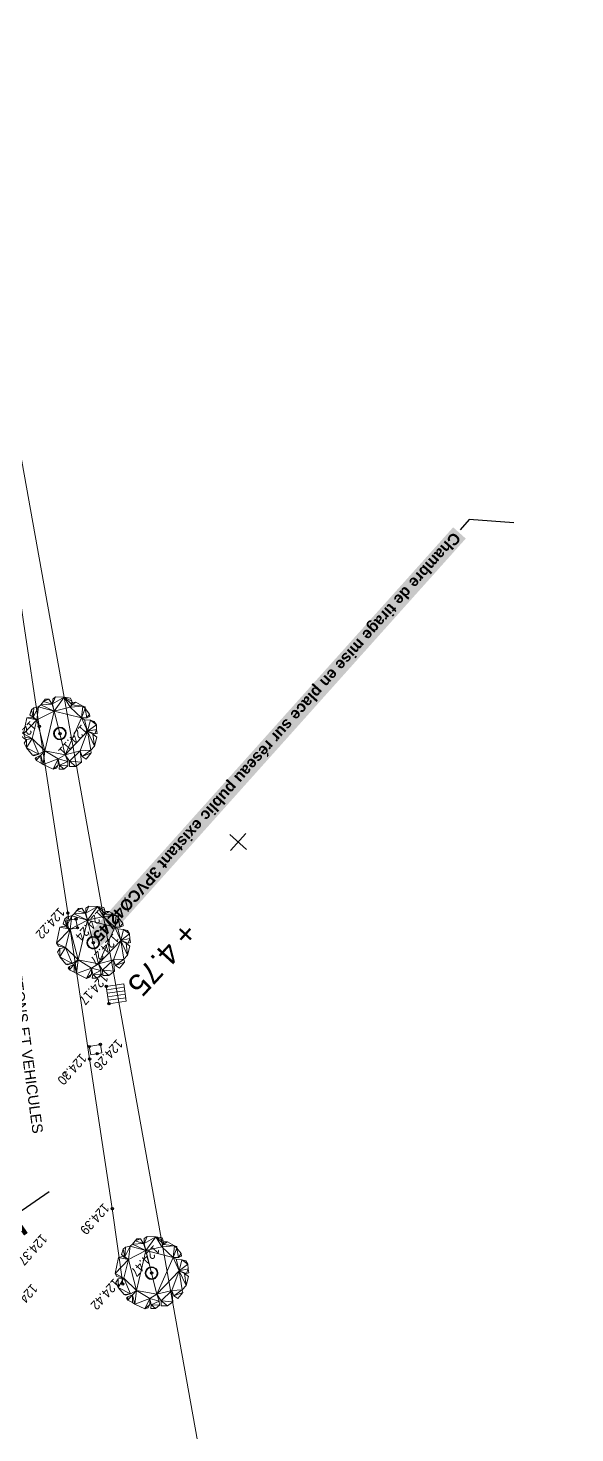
# Model space of a CAD drawing. Header units: metres. Extents: x -2858 to 512, y -1995 to 1252.
# Drawn here: x -393.9 to -369.6, y -94.3 to -32 of the extents above; entities that cross this region are included whole.
import ezdxf
from ezdxf import colors
from ezdxf.entities.mleader import LeaderData, LeaderLine
from ezdxf.enums import TextEntityAlignment as Align
from ezdxf.lldxf.tags import DXFTag
from ezdxf.math import Vec2, Vec3

# ---------------------------------------------------------------- set-up
doc = ezdxf.new("R2010")
doc.units = ezdxf.units.M
doc.header["$PDMODE"] = 33
doc.header["$PDSIZE"] = 0.1
doc.linetypes.add('EU-200', pattern=[2.85, 2.5, -0.35])
doc.layers.add('06-EU-200PVC', color=24, linetype='EU-200', lineweight=30)
for name, color, linetype in [('06-EU-TXT', 24, 'Continuous'), ('1002 RES HTA TXT', 1, 'Continuous'), ('11-TEL-TXT', 6, 'Continuous'), ('Calque commun', 7, 'Continuous'), ('Calque14', 7, 'Continuous'), ('Calque15', 7, 'Continuous'), ('Calque19', 7, 'Continuous'), ('Calque2', 7, 'Continuous'), ('Calque27', 7, 'Continuous'), ('Calque6', 7, 'Continuous'), ('Calque9', 7, 'Continuous'), ('Textes', 7, 'Continuous')]:
    doc.layers.add(name, color=color, linetype=linetype)
doc.styles.add('ARIAL GRAS', font='arialbd.ttf')
doc.styles.add('Arial12', font='arial.ttf', dxfattribs={"width": 0.9, "height": 0.41584})
doc.styles.add('Arial20', font='arial.ttf', dxfattribs={"height": 0.301984})
doc.styles.add('Arial23', font='arial.ttf', dxfattribs={"height": 0.589851})
doc.styles.add('Century Gothic', font='GOTHICB.TTF', dxfattribs={"height": 0.189047})
doc.styles.get("Standard").update_dxf_attribs({"font": 'arial.ttf'})
tags = doc.linetypes.add('HIDDENX2', pattern=[0.75, 0.5, -0.25]).pattern_tags.tags
tags[6:7] = [DXFTag(74, 4), DXFTag(75, 0), DXFTag(340, '0'), DXFTag(46, 1.0), DXFTag(50, 0.0), DXFTag(44, 0.0), DXFTag(45, 0.0)]
tags[4:5] = [DXFTag(74, 4), DXFTag(75, 0), DXFTag(340, '0'), DXFTag(46, 1.0), DXFTag(50, 0.0), DXFTag(44, 0.0), DXFTag(45, 0.0)]

# ---------------------------------------------------------------- blocks, each defined once
blk = doc.blocks.new('_None')
blk = doc.blocks.new('PointTopo_SPE')
at = {"layer": 'Calque commun', "color": 1, "linetype": 'ByBlock', "lineweight": -2}
blk.add_point((0, 0), dxfattribs=at)
blk = doc.blocks.new('Block158')
at = {"layer": 'Calque19', "color": 34, "linetype": 'Continuous', "lineweight": 9, "true_color": 0x994c00, "flags": 128}
for points in [[(-0.28, 0), (-0.28, 0, 1), (0.28, 0), (0.28, 0, 1), (-0.28, 0), (-0.28, 0)], [(0.25, 0), (0.25, 0, -1), (-0.25, 0), (-0.25, 0, -1), (0.25, 0), (0.25, 0)]]:
    blk.add_lwpolyline(points, format="xyb", dxfattribs=at)
blk = doc.blocks.new('SPE30')
at = {"layer": 'Calque19', "color": 102, "linetype": 'Continuous', "lineweight": 9}
blk.add_polyline3d([(0.834, 1.209, 0), (0.834, 1.209, 0), (0.834, 1.209, 0)], dxfattribs=at)
blk.add_polyline3d([(0.834, 1.209, 0), (0.834, 1.209, 0), (0.834, 1.209, 0)], dxfattribs=at)
at = {"layer": 'Calque19', "color": 34, "linetype": 'Continuous', "lineweight": 9}
for radius in [0.28, 0.25]:
    blk.add_arc((0, 0), radius, 0, 359.99941, dxfattribs=at)
at = {"layer": 'Calque19', "color": 34, "linetype": 'ByBlock', "lineweight": -2, "true_color": 0x994c00}
blk.add_blockref('Block158', (0, 0), dxfattribs=at)
at = {"layer": 'Calque19', "color": 102, "linetype": 'Continuous', "lineweight": 9}
mesh = blk.add_polyface(dxfattribs=at)
corners = [(0.237, -1.167), (1.017, 0.013), (0.987, -0.774), (1.537, 0.249), (1.277, 0.013), (1.522, 0.359), (-0.894, 0.847), (-0.956, 1.099), (-0.604, 1.508), (-1.582, -0.05), (-1.292, -0.459), (-1.506, -0.396), (0.62, 1.492), (0.635, 1.13), (0.314, 1.555), (1.308, -0.082), (1.507, -0.208), (1.522, -0.27), (-0.023, 1.177), (-0.359, 1.508), (0.1, 1.413), (0.696, 1.083), (1.063, 0.926), (0.895, 0.69), (-1.399, -0.507), (-1.414, -0.569), (-1.307, -0.491), (-1.323, -0.931), (1.094, -1.199), (0.467, -1.561), (-0.283, 1.602), (-0.573, -0.853), (-1.17, -0.444), (-1.154, 0.249), (0.543, 0.8), (0.054, -1.64), (0.253, -1.372), (0.268, -1.545), (-0.252, -1.498), (-1.185, 0.406), (-0.39, -1.482), (-0.573, -1.498), (-0.696, -1.498), (-0.803, -1.388), (1.094, 0.878), (1.384, 0.831), (1.461, -0.68), (0.069, 1.618), (-1.307, 0.422), (-1.567, 0.092), (1.598, 0.013), (1.568, -0.082), (1.491, -0.082), (1.14, -1.042), (-1.628, 0.044), (1.247, 0.91), (-1.017, 1.162), (-1.215, 1.083), (0.834, 1.209), (1.063, 1.177), (-0.757, -1.12), (-1.078, -1.23), (-1.338, 0.611), (-1.445, 0.485), (-1.521, 0.406), (-1.414, 0.768), (-1.368, 0.941), (1.201, 1.02), (0.803, 1.288), (-0.971, 1.319), (-0.741, -1.136), (-0.084, -1.624), (-1.475, -0.695), (1.369, -0.9), (1.185, -0.931), (-1.108, 1.225), (-0.925, -1.262), (0.314, -1.451)]
mesh.append_faces([[corners[k] for k in face] for face in [(35, 36, 37), (20, 30, 47), (56, 57, 75), (0, 29, 77)]], dxfattribs={"vtx0": -1, "color": 102})
mesh.append_faces([[corners[k] for k in face] for face in [(3, 4, 5), (9, 10, 11), (12, 13, 14), (18, 19, 20), (15, 2, 1), (40, 31, 38), (50, 4, 3), (62, 6, 39), (32, 27, 26)]], dxfattribs={"vtx0": -1, "vtx1": -1, "color": 102})
mesh.append_faces([[corners[k] for k in face] for face in [(0, 1, 2), (1, 23, 5), (31, 27, 32), (31, 33, 34), (0, 38, 31), (15, 46, 2), (31, 34, 1), (31, 32, 33), (9, 49, 33), (9, 33, 32), (33, 6, 34), (62, 66, 6), (18, 6, 19), (1, 34, 23), (0, 2, 28), (0, 31, 1), (34, 6, 18)]], dxfattribs={"vtx0": -1, "vtx1": -1, "vtx2": -1, "color": 102})
mesh.append_faces([[corners[k] for k in face] for face in [(21, 22, 23), (0, 28, 29), (20, 19, 30), (22, 58, 59), (60, 61, 27), (50, 52, 4), (15, 17, 46), (23, 45, 5), (6, 66, 57), (48, 49, 64), (46, 74, 2), (9, 32, 10), (70, 40, 41)]], dxfattribs={"vtx0": -1, "vtx2": -1, "color": 102})
mesh.append_faces([[corners[k] for k in face] for face in [(63, 48, 64), (67, 22, 59), (72, 25, 27)]], dxfattribs={"vtx1": -1, "color": 102})
mesh.append_faces([[corners[k] for k in face] for face in [(6, 7, 8), (25, 26, 27), (33, 39, 6), (23, 44, 45), (48, 33, 49), (18, 14, 13), (56, 6, 57), (34, 21, 23), (13, 34, 18), (4, 1, 5), (0, 36, 38), (70, 31, 40), (71, 38, 36), (43, 70, 41), (31, 60, 27), (21, 58, 22), (35, 71, 36), (8, 19, 6)]], dxfattribs={"vtx1": -1, "vtx2": -1, "color": 102})
mesh.append_faces([[corners[k] for k in face] for face in [(15, 16, 17), (10, 24, 11), (41, 42, 43), (50, 51, 52), (2, 53, 28), (9, 54, 49), (44, 55, 45), (62, 65, 66), (12, 68, 13), (7, 69, 8), (46, 73, 74), (60, 76, 61)]], dxfattribs={"vtx2": -1, "color": 102})
blk = doc.blocks.new('SPE51')
at = {"layer": 'Calque9', "color": 151, "linetype": 'Continuous', "lineweight": 9}
for p, q in [((0.2, 1), (0.2, 0)), ((0.4, 1), (0.4, 0)), ((0.6, 1), (0.6, 0)), ((0.8, 1), (0.8, 0))]:
    blk.add_line(p, q, dxfattribs=at)
mesh = blk.add_polyface(dxfattribs=at)
corners = [(0, 0), (1, 0), (1, 1), (0, 1)]
mesh.append_faces([[corners[k] for k in face] for face in [(0, 1, 2, 3)]], dxfattribs={"color": 151})
blk = doc.blocks.new('SPE45')
at = {"layer": 'Calque9', "color": 151, "linetype": 'Continuous', "lineweight": 9}
mesh = blk.add_polyface(dxfattribs=at)
corners = [(0, 0), (1, 0), (1, 1), (0, 1)]
mesh.append_faces([[corners[k] for k in face] for face in [(0, 1, 2, 3)]], dxfattribs={"color": 151})
blk = doc.blocks.new('geometrebondepartleger')
at = {"layer": 'Calque27', "color": 1, "linetype": 'Continuous', "lineweight": 9}
for p, q in [((25, 96.5, 79), (25, 97.5, 79)), ((24.5, 97, 79), (25.5, 97, 79))]:
    blk.add_line(p, q, dxfattribs=at)
at = {"layer": 'Calque6', "color": 45, "linetype": 'Continuous', "lineweight": 9}
for points in [[(32.845, 94.027, 79), (36.563, 98.509, 79), (40.839, 103.689, 79), (43.015, 106.262, 79)], [(5.071, 60.312, 79), (4.669, 59.829, 79), (12.517, 69.229, 79), (16.267, 73.942, 79), (20.073, 78.616, 79), (24.073, 83.384, 79), (27.064, 87.006, 79), (32.383, 93.469, 79), (32.589, 93.719, 79)]]:
    blk.add_polyline3d(points, dxfattribs=at)
at = {"layer": 'Calque9', "color": 151, "linetype": 'Continuous', "lineweight": 9}
for p, q in [((32.59, 94.23, 79), (32.34, 93.918, 79)), ((32.902, 93.981, 79), (32.59, 94.23, 79)), ((32.34, 93.918, 79), (32.653, 93.668, 79)), ((32.653, 93.668, 79), (32.902, 93.981, 79))]:
    blk.add_line(p, q, dxfattribs=at)
at = {"layer": 'Calque14', "color": 0, "linetype": 'ByBlock', "lineweight": -2}
for p in [(41.806, 106.894, 203.472), (43.015, 106.262, 203.421), (40.839, 103.689, 203.391), (36.166, 98.604, 79), (36.563, 98.509, 203.304), (35.764, 98.435, 203.263), (36.163, 98.131, 79), (34.169, 97.514, 79), (33.67, 96.915, 203.172), (32.613, 95.189, 203.268), (32.59, 94.23, 203.237), (32.34, 93.918, 79), (32.383, 93.469, 203.22), (26.686, 87.902, 203.112), (27.064, 87.006, 203.181)]:
    blk.add_blockref('PointTopo_SPE', p, dxfattribs=at)
at = {"layer": 'Calque19', "color": 0, "linetype": 'ByBlock', "lineweight": -2}
for p in [(41.806, 106.894, 79), (32.613, 95.189, 79), (26.686, 87.902, 79)]:
    blk.add_blockref('SPE30', p, dxfattribs=at)
at = {"layer": 'Calque9', "color": 0, "linetype": 'ByBlock', "lineweight": -2}
for name, p, xscale, yscale, rotation in [('SPE45', (35.764, 98.435, 79), 0.5018414212119223, 0.3778187502094268, 322.697198249901), ('SPE51', (33.67, 96.915, 79), 0.780126185304076, 0.780126185304076, 50.17978032957389)]:
    blk.add_blockref(name, p, dxfattribs=dict(at, xscale=xscale, yscale=yscale, rotation=rotation))
at = {"layer": 'Calque15', "color": 1, "linetype": 'ByBlock', "lineweight": -2, "style": 'Arial12', "width": 0.9}
for s, p in [('124.47', (40.793, 106.537, 203.472)), ('124.42', (43.075, 106.202, 203.421)), ('124.39', (40.899, 103.629, 203.391)), ('124.38', (45.685, 103.643, 203.377)), ('124.37', (43.75, 102.488, 203.368)), ('124.26', (35.076, 99.22, 203.263)), ('124.30', (36.623, 98.449, 203.304)), ('124.17', (33.332, 96.798, 79)), ('124.27', (31.709, 95.98, 203.268)), ('124.24', (31.343, 94.792, 203.237)), ('124.22', (32.443, 93.409, 203.22)), ('124.11', (25.725, 88.748, 203.112)), ('124.18', (27.124, 86.946, 203.181))]:
    blk.add_text(s, height=0.4158, dxfattribs=at).set_placement(p, align=Align.TOP_LEFT)

msp = doc.modelspace()

# ---------------------------------------------------------------- linework, layer by layer
at = {"layer": '06-EU-200PVC', "const_width": 0.2, "flags": 128}
msp.add_lwpolyline([(-393.981, -85.462), (-398.478, -79.02), (-407.95, -81.626), (-427.864, -88.441), (-442.137, -102.75), (-434.903, -124.41), (-431.913, -142.751), (-423.646, -161.496)], dxfattribs=at)
at = {"layer": 'Calque commun', "color": 3, "linetype": 'HIDDENX2', "lineweight": 18}
msp.add_line((-373.035, -168.917), (-404.031, 3.776), dxfattribs=at)
msp.add_line((-373.035, -168.917), (-404.031, 3.776), dxfattribs=at)

# ---------------------------------------------------------------- block references
at = {"layer": 'Calque commun', "color": 0, "linetype": 'ByBlock', "lineweight": -2, "rotation": 228.1617603435354}
msp.add_blockref('geometrebondepartleger', (-440.162, 15.263), dxfattribs=at)

# ---------------------------------------------------------------- texts
at = {"layer": 'Calque2', "color": 5, "linetype": 'ByBlock', "lineweight": -2, "style": 'Century Gothic'}
msp.add_text('2', height=0.189, rotation=227.49389, dxfattribs=at).set_placement((-392.263, -78.191), align=Align.BOTTOM_LEFT)
at = {"layer": 'Textes', "color": 5, "linetype": 'ByBlock', "lineweight": -2, "style": 'Arial20'}
msp.add_text('ACCES PIETONS ET VEHICULES', height=0.47192, rotation=277.66248, dxfattribs=at).set_placement((-393.213, -80.957), align=Align.TOP_RIGHT)
at = {"layer": 'Textes', "color": 5, "linetype": 'ByBlock', "lineweight": -2, "style": 'Arial23'}
msp.add_text('+ 4.75', height=0.9664, rotation=227.49389, dxfattribs=at).set_placement((-387.203, -71.353), align=Align.BOTTOM_LEFT)

# ---------------------------------------------------------------- next in the draw order: leaders
at = {"layer": '06-EU-TXT'}
ml = msp.add_multileader_mtext('Standard', dxfattribs=at)
ml.set_content('Branchement à créer sur réseau existant', color=256, style='ARIAL GRAS')
ml.set_leader_properties()
ml.set_arrow_properties(name='NONE')
ml.build(insert=Vec2(0, 0))
ml.multileader.update_dxf_attribs({"arrow_head_size": 0.625, "scale": 0.125})
ctx = ml.context
ctx.base_point, ctx.scale, ctx.char_height, ctx.arrow_head_size, ctx.landing_gap_size, ctx.plane_origin, ctx.plane_x_axis, ctx.plane_y_axis = Vec3(-395.059, -85.312), 0.125, 0.5, 0.625, 0.25, Vec3(-396.126, -85.29), Vec3(-0.66703, -0.745031), Vec3(0.745031, -0.66703)
notes = []
notes.append((ctx, [(1, (1, 1, 0), (-394.392, -84.567), (-0.66703, -0.745031), 1, [(0, [(-392.951, -83.577)], 0, [])])]))
ctx.mtext.insert, ctx.mtext.text_direction, ctx.mtext.line_spacing_factor, ctx.mtext.flow_direction = Vec3(-395.037, -85.668), Vec3(-0.66703, -0.745031), 0.9, 5
ctx.mtext.has_bg_fill, ctx.mtext.bg_color, ctx.mtext.bg_scale_factor, ctx.mtext.bg_transparency, ctx.mtext.use_window_bg_color = 1, -1023410125, 1.25, 0, 0
for ctx, leaders in notes:
    for number, flags, end, landing, length, lines in leaders:
        leader = LeaderData()
        leader.index, (leader.has_last_leader_line, leader.has_dogleg_vector, leader.attachment_direction) = number, flags
        leader.last_leader_point, leader.dogleg_vector, leader.dogleg_length = Vec3(end), Vec3(landing), length
        for number, points, colour, breaks in lines:
            line = LeaderLine()
            line.index, line.vertices, line.color, line.breaks = number, Vec3.list(points), colors.encode_raw_color(colour), breaks
            leader.lines.append(line)
        ctx.leaders.append(leader)

# ---------------------------------------------------------------- next in the draw order: leaders
at = {"layer": '1002 RES HTA TXT'}
ml = msp.add_multileader_mtext('Standard', dxfattribs=at)
ml.set_content('Poste HTA/BT\\PBAT ', color=256)
ml.set_leader_properties()
ml.build(insert=Vec2(0, 0))
ml.multileader.update_dxf_attribs({"has_text_frame": 1, "text_left_attachment_type": 2, "text_right_attachment_type": 2, "dogleg_length": 0.36, "arrow_head_size": 0.36})
ctx = ml.context
ctx.base_point, ctx.char_height, ctx.arrow_head_size, ctx.landing_gap_size, ctx.plane_origin, ctx.plane_x_axis, ctx.plane_y_axis = Vec3(-401.61, -85.02), 0.6, 0.36, 0.18, Vec3(-387.89, -67.582), Vec3(-0.976926, -0.21358), Vec3(0.21358, -0.976926)
ctx.left_attachment, ctx.right_attachment, ctx.text_align_type = 2, 2, 1
notes = []
notes.append((ctx, [(0, (0, 0, 0), (0, 0), (1, 0), 1, [])]))
ctx.mtext.insert, ctx.mtext.text_direction, ctx.mtext.rotation, ctx.mtext.alignment, ctx.mtext.flow_direction = Vec3(-404.191, -86.408), Vec3(-0.976926, -0.21358), -0.625343, 2, 5
ctx.mtext.has_bg_fill, ctx.mtext.bg_color, ctx.mtext.bg_scale_factor, ctx.mtext.bg_transparency, ctx.mtext.use_window_bg_color = 1, -1023410167, 1.5, 0, 1
for ctx, leaders in notes:
    for number, flags, end, landing, length, lines in leaders:
        leader = LeaderData()
        leader.index, (leader.has_last_leader_line, leader.has_dogleg_vector, leader.attachment_direction) = number, flags
        leader.last_leader_point, leader.dogleg_vector, leader.dogleg_length = Vec3(end), Vec3(landing), length
        for number, points, colour, breaks in lines:
            line = LeaderLine()
            line.index, line.vertices, line.color, line.breaks = number, Vec3.list(points), colors.encode_raw_color(colour), breaks
            leader.lines.append(line)
        ctx.leaders.append(leader)

# ---------------------------------------------------------------- next in the draw order: leaders
at = {"layer": '11-TEL-TXT'}
ml = msp.add_multileader_mtext('Standard', dxfattribs=at)
ml.set_content('Chambre de tirage mise en place sur réseau public existant 3PVC%%C42/45', color=256, style='ARIAL GRAS')
ml.set_leader_properties()
ml.set_arrow_properties(name='NONE')
ml.build(insert=Vec2(0, 0))
ml.multileader.update_dxf_attribs({"arrow_head_size": 0.5, "scale": 0.125})
ctx = ml.context
ctx.base_point, ctx.scale, ctx.char_height, ctx.arrow_head_size, ctx.landing_gap_size, ctx.plane_origin, ctx.plane_x_axis, ctx.plane_y_axis = Vec3(-374.725, -54.211), 0.125, 0.5, 0.5, 0.25, Vec3(-375.521, -55.621), Vec3(-0.66703, -0.745031), Vec3(0.745031, -0.66703)
notes = []
notes.append((ctx, [(1, (1, 1, 0), (-374.322, -53.76), (-0.66703, -0.745031), 0.605, [(0, [(-372.347, -53.908)], 0, [])])]))
ctx.mtext.insert, ctx.mtext.text_direction, ctx.mtext.line_spacing_factor, ctx.mtext.flow_direction = Vec3(-374.651, -54.613), Vec3(-0.66703, -0.745031), 0.9, 5
ctx.mtext.has_bg_fill, ctx.mtext.bg_color, ctx.mtext.bg_scale_factor, ctx.mtext.bg_transparency, ctx.mtext.use_window_bg_color = 1, -1023410125, 1.25, 0, 0
for ctx, leaders in notes:
    for number, flags, end, landing, length, lines in leaders:
        leader = LeaderData()
        leader.index, (leader.has_last_leader_line, leader.has_dogleg_vector, leader.attachment_direction) = number, flags
        leader.last_leader_point, leader.dogleg_vector, leader.dogleg_length = Vec3(end), Vec3(landing), length
        for number, points, colour, breaks in lines:
            line = LeaderLine()
            line.index, line.vertices, line.color, line.breaks = number, Vec3.list(points), colors.encode_raw_color(colour), breaks
            leader.lines.append(line)
        ctx.leaders.append(leader)

doc.saveas('drawing.dxf')
